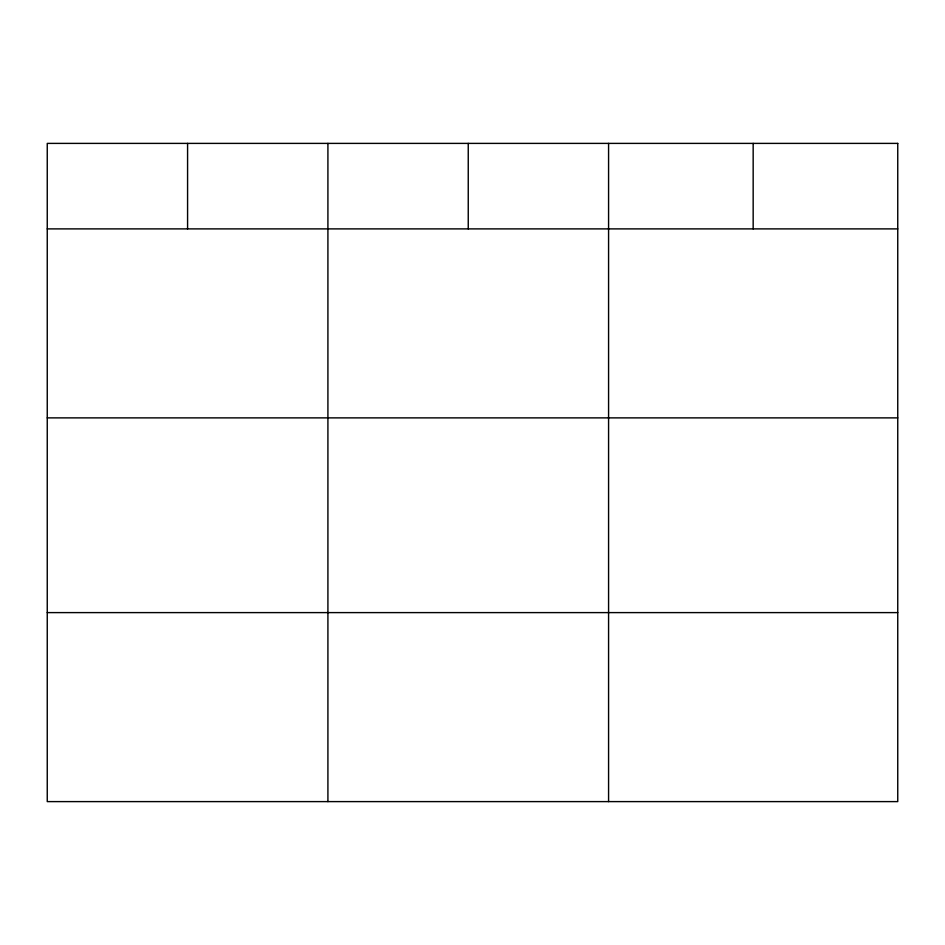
<?xml version="1.0" encoding="UTF-8"?>
<svg xmlns="http://www.w3.org/2000/svg" width="945" height="945" viewBox="0 0 945 945"><rect width="100%" height="100%" fill="white"/><g stroke="black" fill="none" stroke-linecap="round" stroke-linejoin="round"><path stroke-width="1.42" d="M47.25 228.891L897.75 228.891M47.25 417.879L897.75 417.879M47.25 612.608L897.75 612.608M753.165 143.392L753.165 228.891M608.58 143.392L608.58 801.608M468.247 143.392L468.247 228.891M327.915 143.392L327.915 801.608M187.583 143.392L187.583 228.891M897.75 143.392L47.25 143.392L47.25 801.608L897.75 801.608L897.75 143.392"/></g></svg>
